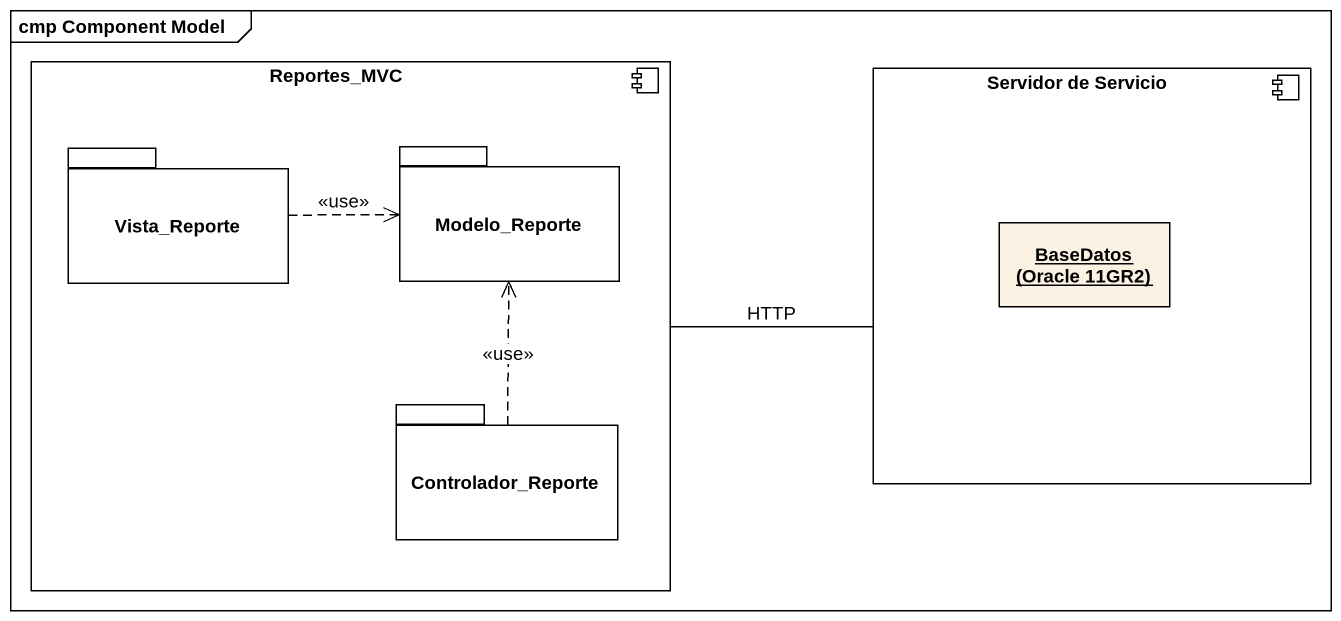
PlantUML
@startuml
mainframe cmp Component Model
hide circle
hide empty members
component Reportes_MVC {
  package Vista_Reporte {
  }
  package Modelo_Reporte {
  }
  package Controlador_Reporte {
  }
}
component "Servidor de Servicio" as Servidor_de_Servicio {
  object "BaseDatos (Oracle 11GR2)" as BaseDatos_Oracle_11GR2
}
Reportes_MVC -right- Servidor_de_Servicio : HTTP
Vista_Reporte .right.> Modelo_Reporte : <<use>>
Controlador_Reporte .up.> Modelo_Reporte : <<use>>
@enduml
